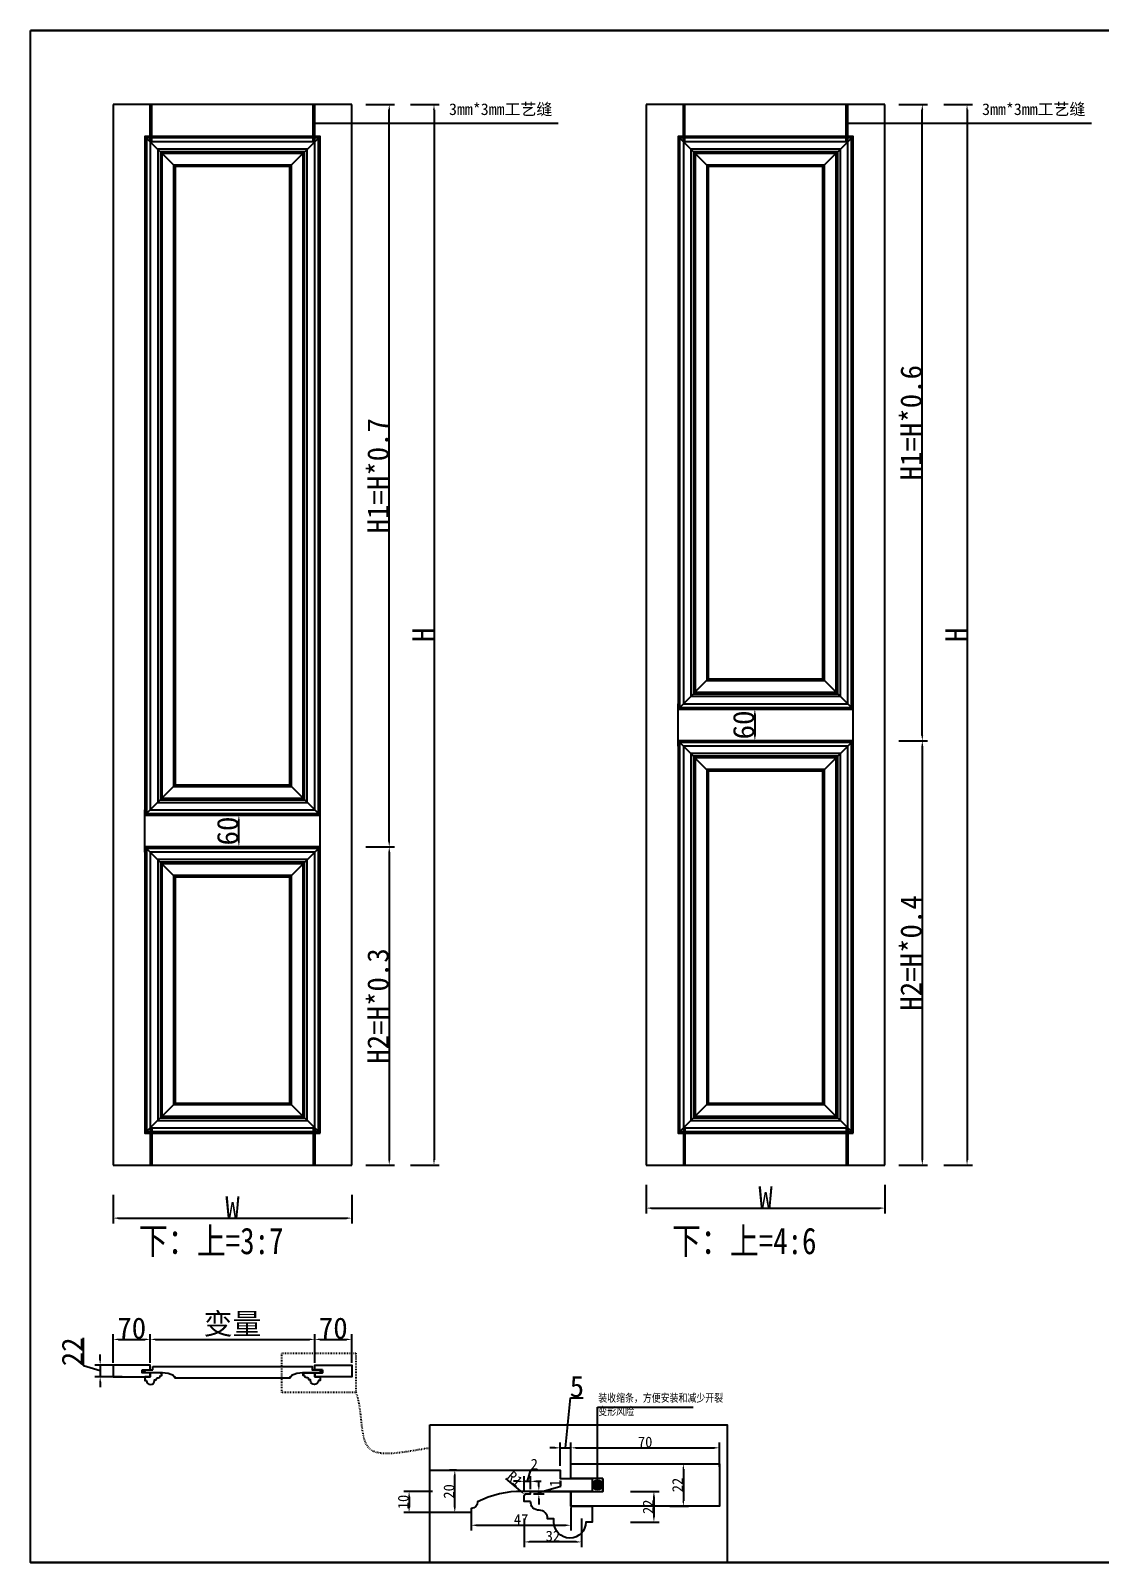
# Model space of a CAD drawing. Header units: millimetres. Extents: x 85186 to 129000, y -77269 to -36327.
# Drawn here: x 101022 to 103037, y -49112 to -46224 of the extents above; entities that cross this region are included whole.
import ezdxf

# ---------------------------------------------------------------- set-up
doc = ezdxf.new("R2010")
doc.units = ezdxf.units.MM
doc.linetypes.add('100', pattern=[30, 12, -18])
doc.styles.add('KLF-1_宋体', font='SimSun.ttf')
doc.styles.get("Standard").update_dxf_attribs({"font": 'SimSun.ttf'})
doc.styles.add('ZB_宋体', font='SimSun.ttf')
doc.styles.add('宋体', font='SimSun.ttf', dxfattribs={"width": 0.8})
doc.dimstyles.new('客来福标注小', dxfattribs={"dimscale": 20, "dimtxt": 2, "dimasz": 0.5, "dimexe": 0.5, "dimexo": 0, "dimgap": 0.05, "dimtad": 1, "dimdec": 0, "dimzin": 0, "dimdsep": 46, "dimtxsty": 'Standard', "dimcen": 0, "dimclrd": 256, "dimclre": 256, "dimclrt": 256, "dimadec": 0, "dimazin": 0, "dimtfac": 1, "dimtdec": 0, "dimtofl": 0, "dimtmove": 1, "dimatfit": 3, "dimfxl": 2.2, "dimfxlon": 1, "dimtolj": 1, "dimtzin": 0, "dimarcsym": 0})

# ---------------------------------------------------------------- blocks, each defined once
blk = doc.blocks.new('*D1239')
at = {"lineweight": -2, "transparency": 16777216}
for p, q in [((101738.5, -46363.2), (101792.5, -46363.2)), ((101782.5, -46373.2), (101782.5, -48353.2)), ((101738.5, -48363.2), (101792.5, -48363.2))]:
    blk.add_line(p, q, dxfattribs=at)
at = {"transparency": 16777216}
for points in [[(101780.8, -46373.2), (101784.1, -46373.2), (101782.5, -46363.2)], [(101780.8, -48353.2), (101784.1, -48353.2), (101782.5, -48363.2)]]:
    blk.add_solid(points, dxfattribs=at)
at = {"layer": 'Defpoints', "color": 0, "transparency": 16777216}
for p in [(101672, -46363.2), (101672, -48363.2), (101782.5, -48363.2)]:
    blk.add_point(p, dxfattribs=at)
at = {"transparency": 16777216, "insert": (101761.5, -47363.2), "char_height": 40, "attachment_point": 5, "rotation": 90, "style": 'ZB_宋体'}
blk.add_mtext('\\A1;H', dxfattribs=at)
blk = doc.blocks.new('*D1240')
at = {"lineweight": -2, "transparency": 16777216}
for p, q in [((101654.1, -47763.2), (101708.1, -47763.2)), ((101698.1, -47773.2), (101698.1, -48353.2)), ((101654.1, -48363.2), (101708.1, -48363.2))]:
    blk.add_line(p, q, dxfattribs=at)
at = {"transparency": 16777216}
for points in [[(101696.4, -47773.2), (101699.8, -47773.2), (101698.1, -47763.2)], [(101696.4, -48353.2), (101699.8, -48353.2), (101698.1, -48363.2)]]:
    blk.add_solid(points, dxfattribs=at)
at = {"layer": 'Defpoints', "color": 0, "transparency": 16777216}
for p in [(101567.6, -47763.2), (101627.6, -48363.2), (101698.1, -48363.2)]:
    blk.add_point(p, dxfattribs=at)
at = {"transparency": 16777216, "insert": (101677.1, -48063.2), "char_height": 40, "attachment_point": 5, "rotation": 90, "style": 'ZB_宋体'}
blk.add_mtext('\\A1;H2=H*0.3', dxfattribs=at)
blk = doc.blocks.new('*D1725')
at = {"lineweight": -2, "transparency": 16777216}
for p, q in [((101654.1, -46363.2), (101708.1, -46363.2)), ((101698.1, -47753.2), (101698.1, -46373.2)), ((101654.1, -47763.2), (101708.1, -47763.2))]:
    blk.add_line(p, q, dxfattribs=at)
at = {"transparency": 16777216}
for points in [[(101696.4, -46373.2), (101699.8, -46373.2), (101698.1, -46363.2)], [(101696.4, -47753.2), (101699.8, -47753.2), (101698.1, -47763.2)]]:
    blk.add_solid(points, dxfattribs=at)
at = {"layer": 'Defpoints', "color": 0, "transparency": 16777216}
for p in [(101567.6, -46363.2), (101698.1, -46363.2), (101567.6, -47763.2)]:
    blk.add_point(p, dxfattribs=at)
at = {"transparency": 16777216, "insert": (101677.1, -47063.2), "char_height": 40, "attachment_point": 5, "rotation": 90, "style": 'ZB_宋体'}
blk.add_mtext('\\A1;H1=H*0.7', dxfattribs=at)
blk = doc.blocks.new('*D1726')
at = {"lineweight": -2, "transparency": 16777216}
for p, q in [((101177.6, -48419.3), (101177.6, -48473.3)), ((101627.6, -48419.3), (101627.6, -48473.3)), ((101187.6, -48463.3), (101617.6, -48463.3))]:
    blk.add_line(p, q, dxfattribs=at)
at = {"transparency": 16777216}
for points in [[(101187.6, -48461.6), (101187.6, -48465), (101177.6, -48463.3)], [(101617.6, -48461.6), (101617.6, -48465), (101627.6, -48463.3)]]:
    blk.add_solid(points, dxfattribs=at)
at = {"layer": 'Defpoints', "color": 0, "transparency": 16777216}
for p in [(101177.6, -48300.9), (101627.6, -48300.9), (101627.6, -48463.3)]:
    blk.add_point(p, dxfattribs=at)
at = {"transparency": 16777216, "insert": (101402.6, -48442.3), "char_height": 40, "attachment_point": 5}
blk.add_mtext('\\A1;W', dxfattribs=at)
blk = doc.blocks.new('*D1241')
at = {"lineweight": -2, "transparency": 16777216}
for p, q in [((102743.5, -46363.2), (102797.5, -46363.2)), ((102787.5, -46373.2), (102787.5, -48353.2)), ((102743.5, -48363.2), (102797.5, -48363.2))]:
    blk.add_line(p, q, dxfattribs=at)
at = {"transparency": 16777216}
for points in [[(102785.8, -46373.2), (102789.1, -46373.2), (102787.5, -46363.2)], [(102785.8, -48353.2), (102789.1, -48353.2), (102787.5, -48363.2)]]:
    blk.add_solid(points, dxfattribs=at)
at = {"layer": 'Defpoints', "color": 0, "transparency": 16777216}
for p in [(102677, -46363.2), (102677, -48363.2), (102787.5, -48363.2)]:
    blk.add_point(p, dxfattribs=at)
at = {"transparency": 16777216, "insert": (102766.5, -47363.2), "char_height": 40, "attachment_point": 5, "rotation": 90, "style": 'ZB_宋体'}
blk.add_mtext('\\A1;H', dxfattribs=at)
blk = doc.blocks.new('*D1242')
at = {"lineweight": -2, "transparency": 16777216}
for p, q in [((102659.1, -47563.2), (102713.1, -47563.2)), ((102703.1, -47573.2), (102703.1, -48353.2)), ((102659.1, -48363.2), (102713.1, -48363.2))]:
    blk.add_line(p, q, dxfattribs=at)
at = {"transparency": 16777216}
for points in [[(102701.4, -47573.2), (102704.8, -47573.2), (102703.1, -47563.2)], [(102701.4, -48353.2), (102704.8, -48353.2), (102703.1, -48363.2)]]:
    blk.add_solid(points, dxfattribs=at)
at = {"layer": 'Defpoints', "color": 0, "transparency": 16777216}
for p in [(102572.6, -47563.2), (102632.6, -48363.2), (102703.1, -48363.2)]:
    blk.add_point(p, dxfattribs=at)
at = {"transparency": 16777216, "insert": (102682.1, -47963.2), "char_height": 40, "attachment_point": 5, "rotation": 90, "style": 'ZB_宋体'}
blk.add_mtext('\\A1;H2=H*0.4', dxfattribs=at)
blk = doc.blocks.new('*D1727')
at = {"lineweight": -2, "transparency": 16777216}
for p, q in [((102659.1, -46363.2), (102713.1, -46363.2)), ((102703.1, -47553.2), (102703.1, -46373.2)), ((102659.1, -47563.2), (102713.1, -47563.2))]:
    blk.add_line(p, q, dxfattribs=at)
at = {"transparency": 16777216}
for points in [[(102701.4, -46373.2), (102704.8, -46373.2), (102703.1, -46363.2)], [(102701.4, -47553.2), (102704.8, -47553.2), (102703.1, -47563.2)]]:
    blk.add_solid(points, dxfattribs=at)
at = {"layer": 'Defpoints', "color": 0, "transparency": 16777216}
for p in [(102572.6, -46363.2), (102703.1, -46363.2), (102572.6, -47563.2)]:
    blk.add_point(p, dxfattribs=at)
at = {"transparency": 16777216, "insert": (102682.1, -46963.2), "char_height": 40, "attachment_point": 5, "rotation": 90, "style": 'ZB_宋体'}
blk.add_mtext('\\A1;H1=H*0.6', dxfattribs=at)
blk = doc.blocks.new('*D1728')
at = {"lineweight": -2, "transparency": 16777216}
for p, q in [((102182.6, -48400.4), (102182.6, -48454.4)), ((102632.6, -48400.4), (102632.6, -48454.4)), ((102192.6, -48444.4), (102622.6, -48444.4))]:
    blk.add_line(p, q, dxfattribs=at)
at = {"transparency": 16777216}
for points in [[(102192.6, -48442.7), (102192.6, -48446.1), (102182.6, -48444.4)], [(102622.6, -48442.7), (102622.6, -48446.1), (102632.6, -48444.4)]]:
    blk.add_solid(points, dxfattribs=at)
at = {"layer": 'Defpoints', "color": 0, "transparency": 16777216}
for p in [(102182.6, -48282), (102632.6, -48282), (102632.6, -48444.4)]:
    blk.add_point(p, dxfattribs=at)
at = {"transparency": 16777216, "insert": (102407.6, -48423.4), "char_height": 40, "attachment_point": 5}
blk.add_mtext('\\A1;W', dxfattribs=at)
blk = doc.blocks.new('*D1731')
at = {"lineweight": -2, "transparency": 16777216}
for p, q in [((101458.6, -47703.2), (101404.6, -47703.2)), ((101414.6, -47753.2), (101414.6, -47713.2)), ((101458.6, -47763.2), (101404.6, -47763.2))]:
    blk.add_line(p, q, dxfattribs=at)
at = {"transparency": 16777216}
for points in [[(101413, -47713.2), (101416.3, -47713.2), (101414.6, -47703.2)], [(101413, -47753.2), (101416.3, -47753.2), (101414.6, -47763.2)]]:
    blk.add_solid(points, dxfattribs=at)
at = {"layer": 'Defpoints', "color": 0, "transparency": 16777216}
for p in [(101414.6, -47703.2), (101567.6, -47703.2), (101567.6, -47763.2)]:
    blk.add_point(p, dxfattribs=at)
at = {"transparency": 16777216, "insert": (101393.6, -47733.2), "char_height": 40, "attachment_point": 5, "rotation": 90, "style": 'ZB_宋体'}
blk.add_mtext('\\A1;60', dxfattribs=at)
blk = doc.blocks.new('*D1732')
at = {"lineweight": -2, "transparency": 16777216}
for p, q in [((102426.5, -47503.2), (102377.4, -47503.2)), ((102387.4, -47513.2), (102387.4, -47553.2)), ((102426.5, -47563.2), (102377.4, -47563.2))]:
    blk.add_line(p, q, dxfattribs=at)
at = {"transparency": 16777216}
for points in [[(102385.7, -47513.2), (102389.1, -47513.2), (102387.4, -47503.2)], [(102385.7, -47553.2), (102389.1, -47553.2), (102387.4, -47563.2)]]:
    blk.add_solid(points, dxfattribs=at)
at = {"layer": 'Defpoints', "color": 0, "transparency": 16777216}
for p in [(102426.5, -47503.2), (102387.4, -47563.2), (102426.5, -47563.2)]:
    blk.add_point(p, dxfattribs=at)
at = {"transparency": 16777216, "insert": (102366.4, -47533.2), "char_height": 40, "attachment_point": 5, "rotation": 90, "style": 'ZB_宋体'}
blk.add_mtext('\\A1;60', dxfattribs=at)
blk = doc.blocks.new('*D1792')
at = {"lineweight": -2, "transparency": 16777216}
for p, q in [((101177.6, -48736), (101177.6, -48682)), ((101187.6, -48692), (101237.6, -48692)), ((101247.6, -48736), (101247.6, -48682))]:
    blk.add_line(p, q, dxfattribs=at)
at = {"transparency": 16777216}
for points in [[(101187.6, -48690.3), (101187.6, -48693.6), (101177.6, -48692)], [(101237.6, -48690.3), (101237.6, -48693.6), (101247.6, -48692)]]:
    blk.add_solid(points, dxfattribs=at)
at = {"layer": 'Defpoints', "color": 0, "transparency": 16777216}
for p in [(101247.6, -48692), (101177.6, -48740.3), (101247.6, -48740.3)]:
    blk.add_point(p, dxfattribs=at)
at = {"transparency": 16777216, "insert": (101212.6, -48671), "char_height": 40, "attachment_point": 5, "style": 'KLF-1_宋体'}
blk.add_mtext('\\A1;70', dxfattribs=at)
blk = doc.blocks.new('*D1793')
at = {"lineweight": -2, "transparency": 16777216}
for p, q in [((101247.6, -48736), (101247.6, -48682)), ((101257.6, -48692), (101547.6, -48692)), ((101557.6, -48736), (101557.6, -48682))]:
    blk.add_line(p, q, dxfattribs=at)
at = {"transparency": 16777216}
for points in [[(101257.6, -48690.3), (101257.6, -48693.6), (101247.6, -48692)], [(101547.6, -48690.3), (101547.6, -48693.6), (101557.6, -48692)]]:
    blk.add_solid(points, dxfattribs=at)
at = {"layer": 'Defpoints', "color": 0, "transparency": 16777216}
for p in [(101557.6, -48692), (101247.6, -48740.3), (101557.6, -48740.3)]:
    blk.add_point(p, dxfattribs=at)
at = {"transparency": 16777216, "insert": (101402.6, -48664.7), "char_height": 40, "attachment_point": 5, "style": 'KLF-1_宋体'}
blk.add_mtext('\\A1;变量', dxfattribs=at)
blk = doc.blocks.new('*D1794')
at = {"lineweight": -2, "transparency": 16777216}
for p, q in [((101557.6, -48736), (101557.6, -48682)), ((101567.6, -48692), (101617.6, -48692)), ((101627.6, -48736), (101627.6, -48682))]:
    blk.add_line(p, q, dxfattribs=at)
at = {"transparency": 16777216}
for points in [[(101567.6, -48690.3), (101567.6, -48693.6), (101557.6, -48692)], [(101617.6, -48690.3), (101617.6, -48693.6), (101627.6, -48692)]]:
    blk.add_solid(points, dxfattribs=at)
at = {"layer": 'Defpoints', "color": 0, "transparency": 16777216}
for p in [(101627.6, -48692), (101557.6, -48740.3), (101627.6, -48740.3)]:
    blk.add_point(p, dxfattribs=at)
at = {"transparency": 16777216, "insert": (101592.6, -48671), "char_height": 40, "attachment_point": 5, "style": 'KLF-1_宋体'}
blk.add_mtext('\\A1;70', dxfattribs=at)
blk = doc.blocks.new('*D1795')
at = {"lineweight": -2, "transparency": 16777216}
for p, q in [((101121.6, -48741.8), (101121.6, -48689.1)), ((101153.1, -48730.3), (101153.1, -48720.3)), ((101153.1, -48751.3), (101121.6, -48741.8)), ((101194.7, -48740.3), (101143.1, -48740.3)), ((101153.1, -48740.3), (101153.1, -48762.3)), ((101194.7, -48762.3), (101143.1, -48762.3)), ((101153.1, -48772.3), (101153.1, -48782.3))]:
    blk.add_line(p, q, dxfattribs=at)
at = {"transparency": 16777216}
for points in [[(101151.5, -48730.3), (101154.8, -48730.3), (101153.1, -48740.3)], [(101151.5, -48772.3), (101154.8, -48772.3), (101153.1, -48762.3)]]:
    blk.add_solid(points, dxfattribs=at)
at = {"layer": 'Defpoints', "color": 0, "transparency": 16777216}
for p in [(101194.7, -48740.3), (101153.1, -48762.3), (101194.7, -48762.3)]:
    blk.add_point(p, dxfattribs=at)
at = {"transparency": 16777216, "insert": (101100.6, -48715.5), "char_height": 40, "attachment_point": 5, "rotation": 90, "style": 'KLF-1_宋体'}
blk.add_mtext('\\A1;22', dxfattribs=at)
blk = doc.blocks.new('*D1972')
at = {"lineweight": -2, "transparency": 16777216}
for p, q in [((102153.1, -48978.6), (102207.1, -48978.6)), ((102197.1, -48988.6), (102197.1, -49026.6)), ((102153.1, -49036.6), (102207.1, -49036.6))]:
    blk.add_line(p, q, dxfattribs=at)
at = {"transparency": 16777216}
for points in [[(102195.4, -48988.6), (102198.7, -48988.6), (102197.1, -48978.6)], [(102195.4, -49026.6), (102198.7, -49026.6), (102197.1, -49036.6)]]:
    blk.add_solid(points, dxfattribs=at)
at = {"layer": 'Defpoints', "color": 0, "transparency": 16777216}
for p in [(102025.7, -48978.6), (102074.6, -49036.6), (102197.1, -49036.6)]:
    blk.add_point(p, dxfattribs=at)
at = {"transparency": 16777216, "insert": (102186.1, -49007.6), "char_height": 40, "attachment_point": 5, "rotation": 90, "style": 'KLF-1_宋体'}
blk.add_mtext('\\A1;{\\H0.5x;22}', dxfattribs=at)
blk = doc.blocks.new('*D1973')
at = {"lineweight": -2, "transparency": 16777216}
for p, q in [((101952.6, -49029.9), (101952.6, -49083.9)), ((102060.6, -49029.9), (102060.6, -49083.9)), ((102050.6, -49073.9), (101962.6, -49073.9))]:
    blk.add_line(p, q, dxfattribs=at)
at = {"transparency": 16777216}
for points in [[(101962.6, -49072.2), (101962.6, -49075.5), (101952.6, -49073.9)], [(102050.6, -49072.2), (102050.6, -49075.5), (102060.6, -49073.9)]]:
    blk.add_solid(points, dxfattribs=at)
at = {"layer": 'Defpoints', "color": 0, "transparency": 16777216}
for p in [(101952.6, -48992.1), (102060.6, -49006.6), (101952.6, -49073.9)]:
    blk.add_point(p, dxfattribs=at)
at = {"transparency": 16777216, "insert": (102006.6, -49062.9), "char_height": 40, "attachment_point": 5, "style": 'KLF-1_宋体'}
blk.add_mtext('\\A1;{\\H0.5x;32}', dxfattribs=at)
blk = doc.blocks.new('*D1642')
at = {"lineweight": -2, "transparency": 16777216}
for p, q in [((102030.6, -48896.5), (102040.1, -48801.9)), ((102040.1, -48801.9), (102063.8, -48801.9)), ((102010.6, -48896.5), (102000.6, -48896.5)), ((102020.6, -48930.2), (102020.6, -48886.5)), ((102020.6, -48896.5), (102040.6, -48896.5)), ((102040.6, -48932.2), (102040.6, -48886.5)), ((102050.6, -48896.5), (102060.6, -48896.5))]:
    blk.add_line(p, q, dxfattribs=at)
at = {"transparency": 16777216}
for points in [[(102010.6, -48894.8), (102010.6, -48898.1), (102020.6, -48896.5)], [(102050.6, -48894.8), (102050.6, -48898.1), (102040.6, -48896.5)]]:
    blk.add_solid(points, dxfattribs=at)
at = {"layer": 'Defpoints', "color": 0, "transparency": 16777216}
for p in [(102040.6, -48896.5), (102020.6, -48930.2), (102040.6, -48932.2)]:
    blk.add_point(p, dxfattribs=at)
at = {"transparency": 16777216, "insert": (102051.9, -48780.9), "char_height": 40, "attachment_point": 5, "style": 'KLF-1_宋体'}
blk.add_mtext('\\A1;5', dxfattribs=at)
blk = doc.blocks.new('*D1974')
at = {"lineweight": -2, "transparency": 16777216}
for p, q in [((101825.2, -48938.6), (101811.7, -48938.6)), ((101821.7, -49008.6), (101821.7, -48948.6)), ((101825.2, -49018.6), (101811.7, -49018.6))]:
    blk.add_line(p, q, dxfattribs=at)
at = {"transparency": 16777216}
for points in [[(101820, -48948.6), (101823.4, -48948.6), (101821.7, -48938.6)], [(101820, -49008.6), (101823.4, -49008.6), (101821.7, -49018.6)]]:
    blk.add_solid(points, dxfattribs=at)
at = {"layer": 'Defpoints', "color": 0, "transparency": 16777216}
for p in [(101821.7, -48938.6), (101825.2, -48938.6), (101825.2, -49018.6)]:
    blk.add_point(p, dxfattribs=at)
at = {"transparency": 16777216, "insert": (101810.7, -48978.6), "char_height": 40, "attachment_point": 5, "rotation": 90, "style": 'KLF-1_宋体'}
blk.add_mtext('\\A1;{\\H0.5x;20}', dxfattribs=at)
blk = doc.blocks.new('*D1975')
at = {"lineweight": -2, "transparency": 16777216}
for p, q in [((102227.2, -48926.6), (102262.6, -48926.6)), ((102252.6, -48936.6), (102252.6, -48996.6)), ((102227.2, -49006.6), (102262.6, -49006.6))]:
    blk.add_line(p, q, dxfattribs=at)
at = {"transparency": 16777216}
for points in [[(102250.9, -48936.6), (102254.2, -48936.6), (102252.6, -48926.6)], [(102250.9, -48996.6), (102254.2, -48996.6), (102252.6, -49006.6)]]:
    blk.add_solid(points, dxfattribs=at)
at = {"layer": 'Defpoints', "color": 0, "transparency": 16777216}
for p in [(102227.2, -48926.6), (102227.2, -49006.6), (102252.6, -49006.6)]:
    blk.add_point(p, dxfattribs=at)
at = {"transparency": 16777216, "insert": (102241.6, -48966.6), "char_height": 40, "attachment_point": 5, "rotation": 90, "style": 'ZB_宋体'}
blk.add_mtext('\\A1;{\\H0.5x;22}', dxfattribs=at)
blk = doc.blocks.new('*D1976')
at = {"lineweight": -2, "transparency": 16777216}
for p, q in [((102040.6, -48932.2), (102040.6, -48886.5)), ((102050.6, -48896.5), (102310.6, -48896.5)), ((102320.6, -48932.2), (102320.6, -48886.5))]:
    blk.add_line(p, q, dxfattribs=at)
at = {"transparency": 16777216}
for points in [[(102050.6, -48894.8), (102050.6, -48898.1), (102040.6, -48896.5)], [(102310.6, -48894.8), (102310.6, -48898.1), (102320.6, -48896.5)]]:
    blk.add_solid(points, dxfattribs=at)
at = {"layer": 'Defpoints', "color": 0, "transparency": 16777216}
for p in [(102320.6, -48896.5), (102040.6, -48932.2), (102320.6, -48932.2)]:
    blk.add_point(p, dxfattribs=at)
at = {"transparency": 16777216, "insert": (102180.6, -48885.5), "char_height": 40, "attachment_point": 5, "style": 'KLF-1_宋体'}
blk.add_mtext('\\A1;{\\H0.5x;70}', dxfattribs=at)
blk = doc.blocks.new('*D1623')
at = {"lineweight": -2, "transparency": 16777216}
for p, q in [((101852.6, -49016.9), (101852.6, -49052.5)), ((102040.6, -49008.9), (102040.6, -49052.5)), ((101862.6, -49042.5), (102030.6, -49042.5))]:
    blk.add_line(p, q, dxfattribs=at)
at = {"transparency": 16777216}
for points in [[(101862.6, -49040.8), (101862.6, -49044.1), (101852.6, -49042.5)], [(102030.6, -49040.8), (102030.6, -49044.1), (102040.6, -49042.5)]]:
    blk.add_solid(points, dxfattribs=at)
at = {"layer": 'Defpoints', "color": 0, "transparency": 16777216}
for p in [(101852.6, -49016.9), (102040.6, -49008.9), (102040.6, -49042.5)]:
    blk.add_point(p, dxfattribs=at)
at = {"transparency": 16777216, "insert": (101946.6, -49031.5), "char_height": 40, "attachment_point": 5, "style": 'KLF-1_宋体'}
blk.add_mtext('\\A1;{\\H0.5x;47}', dxfattribs=at)
blk = doc.blocks.new('*D1952')
at = {"lineweight": -2, "transparency": 16777216}
for p, q in [((101779.6, -48978.6), (101725.6, -48978.6)), ((101735.6, -48988.6), (101735.6, -49008.6)), ((101779.6, -49018.6), (101725.6, -49018.6))]:
    blk.add_line(p, q, dxfattribs=at)
at = {"transparency": 16777216}
for points in [[(101733.9, -48988.6), (101737.2, -48988.6), (101735.6, -48978.6)], [(101733.9, -49008.6), (101737.2, -49008.6), (101735.6, -49018.6)]]:
    blk.add_solid(points, dxfattribs=at)
at = {"layer": 'Defpoints', "color": 0, "transparency": 16777216}
for p in [(101964.6, -48978.6), (101735.6, -49018.6), (101838.7, -49018.6)]:
    blk.add_point(p, dxfattribs=at)
at = {"transparency": 16777216, "insert": (101724.6, -48998.6), "char_height": 40, "attachment_point": 5, "rotation": 90, "style": 'KLF-1_宋体'}
blk.add_mtext('\\A1;{\\H0.5x;10}', dxfattribs=at)
blk = doc.blocks.new('*D1624')
at = {"lineweight": -2, "transparency": 16777216}
blk.add_line((101917.6, -48954.3), (101945.7, -48978.1), dxfattribs=at)
at = {"transparency": 16777216}
blk.add_solid([(101946.8, -48976.8), (101944.6, -48979.4), (101953.3, -48984.6)], dxfattribs=at)
at = {"layer": 'Defpoints', "color": 0, "transparency": 16777216}
for p in [(101953.3, -48984.6), (101955.6, -48986.5)]:
    blk.add_point(p, dxfattribs=at)
at = {"transparency": 16777216, "insert": (101935, -48954.6), "char_height": 40, "attachment_point": 5, "rotation": 319.7282, "style": 'ZB_宋体'}
blk.add_mtext('\\A1;{\\H0.5x;R1}', dxfattribs=at)
blk = doc.blocks.new('*D1625')
at = {"lineweight": -2, "transparency": 16777216}
for p, q in [((101942.6, -48959.6), (101932.6, -48959.6)), ((101952.6, -48979), (101952.6, -48949.6)), ((101952.6, -48959.6), (101964.6, -48959.6)), ((101958.6, -48959.6), (101965.1, -48938.1)), ((101964.6, -48974.2), (101964.6, -48949.6)), ((101965.1, -48938.1), (101978.1, -48938.1)), ((101974.6, -48959.6), (101984.6, -48959.6))]:
    blk.add_line(p, q, dxfattribs=at)
at = {"transparency": 16777216}
for points in [[(101942.6, -48958), (101942.6, -48961.3), (101952.6, -48959.6)], [(101974.6, -48958), (101974.6, -48961.3), (101964.6, -48959.6)]]:
    blk.add_solid(points, dxfattribs=at)
at = {"layer": 'Defpoints', "color": 0, "transparency": 16777216}
for p in [(101964.6, -48959.6), (101952.6, -48979), (101964.6, -48974.2)]:
    blk.add_point(p, dxfattribs=at)
at = {"transparency": 16777216, "insert": (101971.6, -48927.1), "char_height": 40, "attachment_point": 5, "style": 'KLF-1_宋体'}
blk.add_mtext('\\A1;{\\H0.5x;2}', dxfattribs=at)
blk = doc.blocks.new('*D1626')
at = {"lineweight": -2, "transparency": 16777216}
for p, q in [((101980.1, -48968.6), (101980.1, -48958.6)), ((102021.6, -48968.6), (102021.6, -48958.4)), ((101969.8, -48978.6), (101990.1, -48978.6)), ((101969.8, -48983.5), (101990.1, -48983.5)), ((101980.1, -48981), (102021.6, -48968.6)), ((101980.1, -48983.5), (101980.1, -48978.6)), ((101980.1, -48993.5), (101980.1, -49003.5))]:
    blk.add_line(p, q, dxfattribs=at)
at = {"transparency": 16777216}
for points in [[(101978.5, -48968.6), (101981.8, -48968.6), (101980.1, -48978.6)], [(101978.5, -48993.5), (101981.8, -48993.5), (101980.1, -48983.5)]]:
    blk.add_solid(points, dxfattribs=at)
at = {"layer": 'Defpoints', "color": 0, "transparency": 16777216}
for p in [(101969.8, -48978.6), (101969.8, -48983.5), (101980.1, -48978.6)]:
    blk.add_point(p, dxfattribs=at)
at = {"transparency": 16777216, "insert": (102010.6, -48963.5), "char_height": 40, "attachment_point": 5, "rotation": 90, "style": 'KLF-1_宋体'}
blk.add_mtext('\\A1;{\\H0.5x;1}', dxfattribs=at)

msp = doc.modelspace()

# ---------------------------------------------------------------- hatches: boundary and pattern name
h = msp.add_hatch(color=256)
edge = h.paths.add_edge_path()
edge.add_ellipse((101235.086, -48752.273), major_axis=(-2.5, 0), ratio=0.54947899, start_angle=0, end_angle=360)
h = msp.add_hatch(color=256)
edge = h.paths.add_edge_path()
edge.add_ellipse((101570.086, -48752.273), major_axis=(2.5, 0), ratio=0.54947899, start_angle=0, end_angle=360, ccw=False)
h = msp.add_hatch(color=256)
edge = h.paths.add_edge_path()
edge.add_ellipse((102090.635, -48966.573), major_axis=(10, 0), ratio=0.86945086, start_angle=0, end_angle=360, ccw=False)

# ---------------------------------------------------------------- linework, layer by layer
at = {"color": 0}
for p, q in [((104039.162, -46223.772), (101022.063, -46223.772)), ((101022.063, -46223.772), (104039.162, -46223.772)), ((104039.162, -46223.772), (101022.063, -46223.772))]:
    msp.add_line(p, q, dxfattribs=at)
for p, q in [((102331.947, -46223.772), (101537.165, -46223.772)), ((102663.409, -46223.772), (102331.947, -46223.772)), ((102331.947, -46223.772), (103477.079, -46223.772)), ((103477.079, -46223.772), (102663.409, -46223.772)), ((101627.586, -46363.197), (101177.586, -46363.197)), ((101177.586, -46363.197), (101177.586, -47703.197)), ((101247.586, -46433.197), (101247.586, -46363.197)), ((101250.586, -46433.197), (101250.586, -46363.197)), ((101554.586, -46433.197), (101554.586, -46363.197)), ((101557.586, -46433.197), (101557.586, -46363.197)), ((101627.586, -47703.197), (101627.586, -46363.197)), ((102632.584, -46363.197), (102182.584, -46363.197)), ((102182.584, -46363.197), (102182.584, -47503.197)), ((102252.584, -46433.197), (102252.584, -46363.197)), ((102255.584, -46433.197), (102255.584, -46363.197)), ((102559.584, -46433.197), (102559.584, -46363.197)), ((102562.584, -46433.197), (102562.584, -46363.197)), ((102632.584, -47503.197), (102632.584, -46363.197)), ((101294.586, -46480.197), (101237.586, -46423.197)), ((101510.586, -46480.197), (101567.586, -46423.197)), ((102299.584, -46480.197), (102242.584, -46423.197)), ((102515.584, -46480.197), (102572.584, -46423.197)), ((102299.584, -47446.197), (102242.584, -47503.197)), ((102515.584, -47446.197), (102572.584, -47503.197)), ((102182.584, -47503.197), (102182.584, -48363.197)), ((102242.584, -47573.197), (102242.584, -47493.197)), ((102252.584, -47493.197), (102252.584, -47493.197)), ((102255.584, -47493.197), (102255.584, -47493.197)), ((102559.584, -47493.197), (102559.584, -47493.197)), ((102562.584, -47493.197), (102562.584, -47493.197)), ((102572.584, -47573.197), (102572.584, -47493.197)), ((102632.584, -48363.197), (102632.584, -47503.197)), ((102299.584, -47620.197), (102242.584, -47563.197)), ((102515.584, -47620.197), (102572.584, -47563.197)), ((101294.586, -47646.197), (101237.586, -47703.197)), ((101510.586, -47646.197), (101567.586, -47703.197)), ((101177.586, -47703.197), (101177.586, -48363.197)), ((101237.586, -47773.197), (101237.586, -47693.197)), ((101247.586, -47693.197), (101247.586, -47693.197)), ((101250.586, -47693.197), (101250.586, -47693.197)), ((101554.586, -47693.197), (101554.586, -47693.197)), ((101557.586, -47693.197), (101557.586, -47693.197)), ((101567.586, -47773.197), (101567.586, -47693.197)), ((101627.586, -48363.197), (101627.586, -47703.197)), ((101294.586, -47820.197), (101237.586, -47763.197)), ((101510.586, -47820.197), (101567.586, -47763.197)), ((101294.586, -48246.197), (101237.586, -48303.197)), ((101510.586, -48246.197), (101567.586, -48303.197)), ((102299.584, -48246.197), (102242.584, -48303.197)), ((102515.584, -48246.197), (102572.584, -48303.197)), ((101247.586, -48293.197), (101247.586, -48363.197)), ((101250.586, -48293.197), (101250.586, -48363.197)), ((101554.586, -48293.197), (101554.586, -48363.197)), ((101557.586, -48293.197), (101557.586, -48363.197)), ((102252.584, -48293.197), (102252.584, -48363.197)), ((102255.584, -48293.197), (102255.584, -48363.197)), ((102559.584, -48293.197), (102559.584, -48363.197)), ((102562.584, -48293.197), (102562.584, -48363.197)), ((101177.586, -48363.197), (101627.586, -48363.197)), ((102182.584, -48363.197), (102632.584, -48363.197)), ((101252.586, -48749.273), (101252.586, -48743.273)), ((101022.063, -49112.466), (104039.162, -49112.466))]:
    msp.add_line(p, q)
msp.add_lwpolyline([(101022.063, -46223.772), (104039.162, -46223.772), (104039.162, -49112.466), (101022.063, -49112.466)], close=True, dxfattribs=at)
for points in [[(101567.586, -47703.197), (101567.586, -46423.197), (101237.586, -46423.197), (101237.586, -47703.197)], [(101557.586, -47693.197), (101557.586, -46433.197), (101247.586, -46433.197), (101247.586, -47693.197)], [(102572.584, -47503.197), (102572.584, -46423.197), (102242.584, -46423.197), (102242.584, -47503.197)], [(102562.584, -47493.197), (102562.584, -46433.197), (102252.584, -46433.197), (102252.584, -47493.197)], [(101535.586, -47671.197), (101535.586, -46455.197), (101269.586, -46455.197), (101269.586, -47671.197)], [(102540.584, -47471.197), (102540.584, -46455.197), (102274.584, -46455.197), (102274.584, -47471.197)], [(101510.586, -47646.197), (101510.586, -46480.197), (101294.586, -46480.197), (101294.586, -47646.197)], [(102515.584, -47446.197), (102515.584, -46480.197), (102299.584, -46480.197), (102299.584, -47446.197)], [(102572.584, -48303.197), (102572.584, -47563.197), (102242.584, -47563.197), (102242.584, -48303.197)], [(102562.584, -48293.197), (102562.584, -47573.197), (102252.584, -47573.197), (102252.584, -48293.197)], [(102540.584, -48271.197), (102540.584, -47595.197), (102274.584, -47595.197), (102274.584, -48271.197)], [(102515.584, -48246.197), (102515.584, -47620.197), (102299.584, -47620.197), (102299.584, -48246.197)], [(101567.586, -48303.197), (101567.586, -47763.197), (101237.586, -47763.197), (101237.586, -48303.197)], [(101557.586, -48293.197), (101557.586, -47773.197), (101247.586, -47773.197), (101247.586, -48293.197)], [(101535.586, -48271.197), (101535.586, -47795.197), (101269.586, -47795.197), (101269.586, -48271.197)], [(101510.586, -48246.197), (101510.586, -47820.197), (101294.586, -47820.197), (101294.586, -48246.197)], [(101232.586, -48749.273), (101247.586, -48749.273), (101247.586, -48740.273), (101177.586, -48740.273), (101177.586, -48762.273), (101247.586, -48762.273), (101247.586, -48755.273), (101232.586, -48755.273)], [(101572.586, -48749.273), (101557.586, -48749.273), (101557.586, -48740.273), (101627.586, -48740.273), (101627.586, -48762.273), (101557.586, -48762.273), (101557.586, -48755.273), (101572.586, -48755.273)], [(101774.549, -48853.106), (102335.084, -48853.106), (102335.084, -49112.466), (101774.549, -49112.466)], [(102100.635, -48954.573), (102040.635, -48954.573), (102040.635, -48926.573), (102320.635, -48926.573), (102320.635, -49006.573), (102040.635, -49006.573), (102040.635, -48978.573), (102100.635, -48978.573)]]:
    msp.add_lwpolyline(points, close=True)
at = {"color": 252}
for points in [[(101564.586, -47700.197), (101564.586, -46426.197), (101240.586, -46426.197), (101240.586, -47700.197)], [(101543.586, -47679.197), (101543.586, -46447.197), (101261.586, -46447.197), (101261.586, -47679.197)], [(102569.584, -47500.197), (102569.584, -46426.197), (102245.584, -46426.197), (102245.584, -47500.197)], [(102548.584, -47479.197), (102548.584, -46447.197), (102266.584, -46447.197), (102266.584, -47479.197)], [(101538.586, -47674.197), (101538.586, -46452.197), (101266.586, -46452.197), (101266.586, -47674.197)], [(101513.586, -47649.197), (101513.586, -46477.197), (101291.586, -46477.197), (101291.586, -47649.197)], [(102543.584, -47474.197), (102543.584, -46452.197), (102271.584, -46452.197), (102271.584, -47474.197)], [(102518.584, -47449.197), (102518.584, -46477.197), (102296.584, -46477.197), (102296.584, -47449.197)], [(102569.584, -48300.197), (102569.584, -47566.197), (102245.584, -47566.197), (102245.584, -48300.197)], [(102548.584, -48279.197), (102548.584, -47587.197), (102266.584, -47587.197), (102266.584, -48279.197)], [(102543.584, -48274.197), (102543.584, -47592.197), (102271.584, -47592.197), (102271.584, -48274.197)], [(102518.584, -48249.197), (102518.584, -47617.197), (102296.584, -47617.197), (102296.584, -48249.197)], [(101564.586, -48300.197), (101564.586, -47766.197), (101240.586, -47766.197), (101240.586, -48300.197)], [(101543.586, -48279.197), (101543.586, -47787.197), (101261.586, -47787.197), (101261.586, -48279.197)], [(101538.586, -48274.197), (101538.586, -47792.197), (101266.586, -47792.197), (101266.586, -48274.197)], [(101513.586, -48249.197), (101513.586, -47817.197), (101291.586, -47817.197), (101291.586, -48249.197)]]:
    msp.add_lwpolyline(points, close=True, dxfattribs=at)
at = {"color": 0, "linetype": '100', "ltscale": 0.1}
for points in [[(101495.891, -48718.003), (101635.406, -48718.003), (101635.406, -48792.143), (101495.891, -48792.143)], [(101774.549, -48853.106), (102335.084, -48853.106), (102335.084, -49112.466), (101774.549, -49112.466)]]:
    msp.add_lwpolyline(points, close=True, dxfattribs=at)
for points in [[(101252.586, -48743.273), (101552.586, -48743.273), (101552.586, -48749.273), (101567.586, -48749.273), (101567.586, -48755.273), (101534.754, -48755.273, 0.12503523), (101513.586, -48760.273), (101513.586, -48760.273, -0.41421356), (101510.586, -48763.273), (101510.586, -48765.273), (101294.586, -48765.273), (101294.586, -48763.273, -0.41421356), (101291.586, -48760.273), (101291.586, -48760.273, 0.12503523), (101270.418, -48755.273), (101237.586, -48755.273), (101237.586, -48749.273), (101252.586, -48749.273)], [(101774.549, -48938.573), (102020.635, -48938.573), (102020.635, -48954.573), (102080.635, -48954.573), (102080.635, -48978.573), (101949.306, -48978.573, 0.12503523), (101864.635, -48998.573), (101864.635, -48998.573, -0.41421356), (101852.635, -49010.573), (101852.635, -49018.573), (101774.549, -49018.573)]]:
    msp.add_lwpolyline(points, format="xyb")
for points in [[(101266.586, -48760.073), (101269.586, -48760.073), (101269.586, -48757.273, 0.41421356), (101268.586, -48756.273), (101267.586, -48756.273), (101267.586, -48755.273), (101247.586, -48755.273), (101247.586, -48762.273), (101237.586, -48762.273), (101237.586, -48769.773), (101240.586, -48769.773, 1), (101255.586, -48769.773), (101255.586, -48768.273), (101258.586, -48768.273, -0.43700656), (101262.586, -48764.173, 0.43700656)], [(101538.586, -48760.073), (101535.586, -48760.073), (101535.586, -48757.273, -0.41421356), (101536.586, -48756.273), (101537.586, -48756.273), (101537.586, -48755.273), (101557.586, -48755.273), (101557.586, -48762.273), (101567.586, -48762.273), (101567.586, -48769.773), (101564.586, -48769.773, -1), (101549.586, -48769.773), (101549.586, -48768.273), (101546.586, -48768.273, 0.43700656), (101542.586, -48764.173, -0.43700656)], [(101964.635, -48997.773), (101952.635, -48997.773), (101952.635, -48986.491, -0.41421356), (101955.635, -48983.491), (101964.635, -48983.491), (101964.635, -48978.573), (102040.635, -48978.573), (102040.635, -49006.573), (102080.635, -49006.573), (102080.635, -49036.573), (102068.635, -49036.573, -1), (102008.635, -49036.573), (102008.635, -49030.573), (101996.635, -49030.573, 0.43700656), (101980.635, -49014.173, -0.43700656)]]:
    msp.add_lwpolyline(points, format="xyb", close=True)
for points in [[(101572.586, -48749.273), (101572.586, -48755.273)], [(102100.635, -48954.573), (102100.635, -48978.573)]]:
    msp.add_lwpolyline(points)
msp.add_ellipse((101235.086, -48752.273), major_axis=(-2.5, 0), ratio=0.54947899)
at = {"extrusion": (0, 0, -1)}
for centre, major_axis, ratio in [((101570.086, -48752.273), (2.5, 0), 0.54947899), ((102090.635, -48966.573), (10, 0), 0.86945086)]:
    msp.add_ellipse(centre, major_axis=major_axis, ratio=ratio, dxfattribs=at)
at = {"color": 0, "linetype": '100', "ltscale": 0.1}
msp.add_open_spline([(101635.406, -48792.143), (101651.468, -48841.651), (101629.125, -48926.892), (101738.747, -48901.523), (101774.549, -48896.364)], degree=3, knots=[0, 0, 0, 0, 134.60695591, 231.76536838, 231.76536838, 231.76536838, 231.76536838], dxfattribs=at)

# ---------------------------------------------------------------- texts
at = {"lineweight": 25, "char_height": 22, "width": 652.72448, "attachment_point": 1, "style": 'ZB_宋体'}
for insert in [(101810.769, -46360.921), (102815.767, -46360.921)]:
    msp.add_mtext('3mm*3mm工艺缝', dxfattribs=dict(at, insert=insert))
at = {"color": 0, "attachment_point": 1, "style": '宋体'}
for s, insert, char_height, width in [('下：上=3:7', (101226.107, -48481.201), 50, 365.74022), ('下：上=4:6', (102231.106, -48481.201), 50, 365.74022), ('装收缩条，方便安装和减少开裂变形风险', (102092.258, -48794.82), 15, 238.48492)]:
    msp.add_mtext(s, dxfattribs=dict(at, insert=insert, char_height=char_height, width=width))

# ---------------------------------------------------------------- dimensions: what is measured, and where the dimension line sits
at = {"color": 0}
for base, p1, p2, text, override, picture, middle in [((101698.1, -46363.197), (101567.586, -47763.197), (101567.586, -46363.197), 'H1=H*0.7', {"dimtxsty": 'ZB_宋体'}, '*D1725', (101677.1, -47063.197)), ((101782.453, -48363.197), (101671.973, -46363.197), (101671.973, -48363.197), 'H', {"dimtxsty": 'ZB_宋体'}, '*D1239', (101761.453, -47363.197)), ((102703.098, -46363.197), (102572.584, -47563.197), (102572.584, -46363.197), 'H1=H*0.6', {"dimtxsty": 'ZB_宋体'}, '*D1727', (102682.098, -46963.197)), ((102787.452, -48363.197), (102676.971, -46363.197), (102676.971, -48363.197), 'H', {"dimtxsty": 'ZB_宋体'}, '*D1241', (102766.452, -47363.197)), ((102703.098, -48363.197), (102572.584, -47563.197), (102632.584, -48363.197), 'H2=H*0.4', {"dimtxsty": 'ZB_宋体'}, '*D1242', (102682.098, -47963.197)), ((101698.1, -48363.197), (101567.586, -47763.197), (101627.586, -48363.197), 'H2=H*0.3', {"dimtxsty": 'ZB_宋体'}, '*D1240', (101677.1, -48063.197)), ((101153.121, -48762.273), (101194.669, -48740.273), (101194.669, -48762.273), '22', {"dimtxsty": 'KLF-1_宋体'}, '*D1795', (101100.621, -48740.823)), ((102252.557, -49006.573), (102227.154, -48926.573), (102227.154, -49006.573), '{\\H0.5x;22}', {"dimtxsty": 'ZB_宋体', "dimfxl": 5, "dimarcsym": 1}, '*D1975', (102241.557, -48966.573)), ((101821.698, -48938.573), (101825.235, -49018.573), (101825.235, -48938.573), '{\\H0.5x;20}', {"dimtxsty": 'KLF-1_宋体'}, '*D1974', (101810.698, -48978.573)), ((101980.139, -48978.573), (101969.824, -48983.491), (101969.824, -48978.573), '{\\H0.5x;1}', {"dimtxsty": 'KLF-1_宋体'}, '*D1626', (102010.639, -48967.582)), ((101735.573, -49018.573), (101964.635, -48978.573), (101838.716, -49018.573), '{\\H0.5x;10}', {"dimtxsty": 'KLF-1_宋体'}, '*D1952', (101724.573, -48998.573)), ((102197.082, -49036.573), (102025.677, -48978.573), (102074.635, -49036.573), '{\\H0.5x;22}', {"dimtxsty": 'KLF-1_宋体'}, '*D1972', (102186.082, -49007.573))]:
    dim = msp.add_linear_dim(base=base, p1=p1, p2=p2, angle=90, text=text, dimstyle='客来福标注小', override=override, dxfattribs=at)
    dim.commit()
    dim.dimension.update_dxf_attribs({"geometry": picture, "text_midpoint": middle})
for base, p1, p2, picture, middle in [((102387.4, -47563.197), (102426.544, -47503.197), (102426.544, -47563.197), '*D1732', (102366.4, -47533.197)), ((101414.624, -47703.197), (101567.586, -47763.197), (101567.586, -47703.197), '*D1731', (101393.624, -47733.197))]:
    dim = msp.add_linear_dim(base=base, p1=p1, p2=p2, angle=90, dimstyle='客来福标注小', override={"dimtxsty": 'ZB_宋体'}, dxfattribs=at)
    dim.commit()
    dim.dimension.update_dxf_attribs({"geometry": picture, "text_midpoint": middle})
for base, p1, p2, picture, middle in [((102632.584, -48444.415), (102182.584, -48282.033), (102632.584, -48282.033), '*D1728', (102407.584, -48423.415)), ((101627.586, -48463.29), (101177.586, -48300.908), (101627.586, -48300.908), '*D1726', (101402.586, -48442.29))]:
    dim = msp.add_linear_dim(base=base, p1=p1, p2=p2, text='W', dimstyle='客来福标注小', dxfattribs=at)
    dim.commit()
    dim.dimension.update_dxf_attribs({"geometry": picture, "text_midpoint": middle})
for base, p1, p2, picture, middle in [((101247.586, -48691.964), (101177.586, -48740.273), (101247.586, -48740.273), '*D1792', (101212.586, -48670.964)), ((101627.586, -48691.964), (101557.586, -48740.273), (101627.586, -48740.273), '*D1794', (101592.586, -48670.964))]:
    dim = msp.add_linear_dim(base=base, p1=p1, p2=p2, dimstyle='客来福标注小', override={"dimtxsty": 'KLF-1_宋体'}, dxfattribs=at)
    dim.commit()
    dim.dimension.update_dxf_attribs({"geometry": picture, "text_midpoint": middle})
for base, p1, p2, text, picture, middle in [((101557.586, -48691.964), (101247.586, -48740.273), (101557.586, -48740.273), '变量', '*D1793', (101402.586, -48664.707)), ((102320.635, -48896.472), (102040.635, -48932.17), (102320.635, -48932.17), '{\\H0.5x;70}', '*D1976', (102180.635, -48885.472)), ((101964.635, -48959.64), (101952.635, -48979.027), (101964.635, -48974.211), '{\\H0.5x;2}', '*D1625', (101966.085, -48927.14)), ((101952.635, -49073.874), (102060.635, -49006.573), (101952.635, -48992.132), '{\\H0.5x;32}', '*D1973', (102006.635, -49062.874)), ((102040.635, -49042.456), (101852.635, -49016.877), (102040.635, -49008.877), '{\\H0.5x;47}', '*D1623', (101946.635, -49031.456))]:
    dim = msp.add_linear_dim(base=base, p1=p1, p2=p2, text=text, dimstyle='客来福标注小', override={"dimtxsty": 'KLF-1_宋体'}, dxfattribs=at)
    dim.commit()
    dim.dimension.update_dxf_attribs({"geometry": picture, "text_midpoint": middle})
dim = msp.add_linear_dim(base=(102040.635, -48896.472), p1=(102020.635, -48930.17), p2=(102040.635, -48932.17), text='5', dimstyle='客来福标注小', override={"dimtxsty": 'KLF-1_宋体'}, dxfattribs=at)
dim.commit()
dim.dimension.update_dxf_attribs({"geometry": '*D1642', "text_midpoint": (102041.085, -48801.886), "dimtype": 128})
dim = msp.add_radius_dim(center=(101955.635, -48986.491), mpoint=(101953.346, -48984.551), text='{\\H0.5x;R1}', dimstyle='客来福标注小', override={"dimtxsty": 'ZB_宋体', "dimfxl": 5, "dimarcsym": 1}, dxfattribs=at)
dim.commit()
dim.dimension.update_dxf_attribs({"geometry": '*D1624', "text_midpoint": (101934.971, -48954.567)})

# ---------------------------------------------------------------- leaders
for points in [[(101557.586, -46398.197), (102016.885, -46398.197)], [(102562.584, -46398.197), (103021.884, -46398.197)], [(102090.635, -48961.079), (102090.635, -48819.819), (102271.032, -48819.819)]]:
    msp.add_leader(points, dimstyle='客来福标注小', override={"dimgap": 0.05, "dimtad": 0, "dimfxl": 5, "dimarcsym": 1}, dxfattribs=at)

doc.saveas('drawing.dxf')
